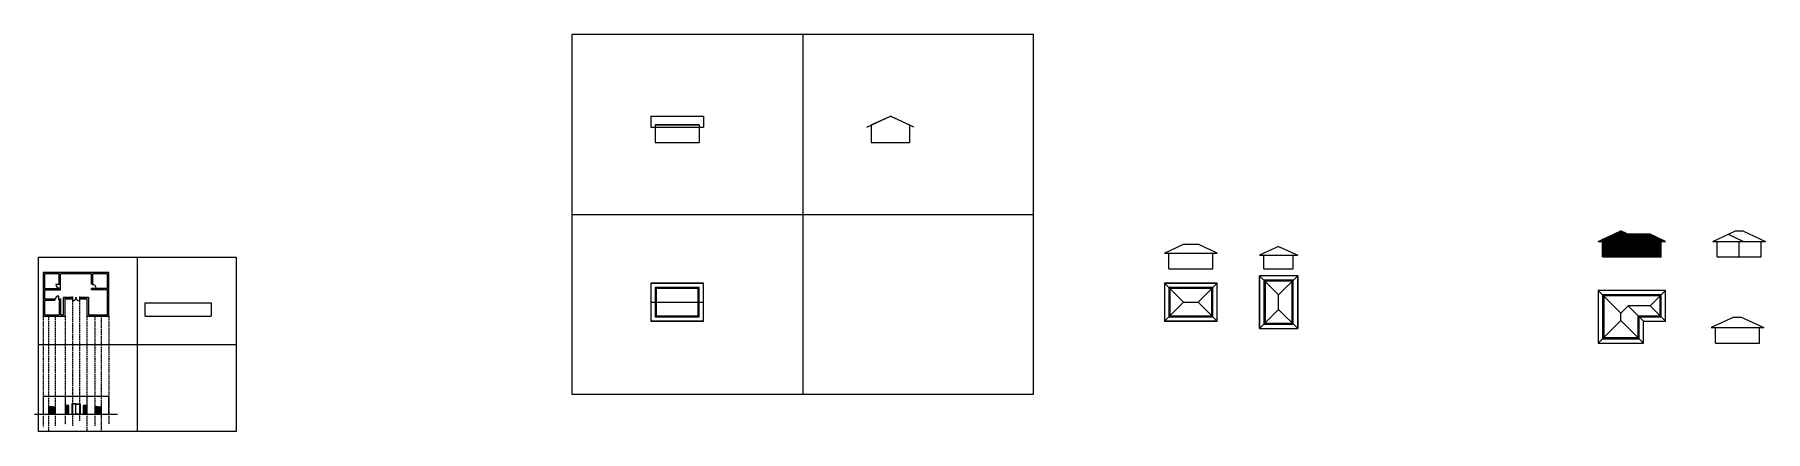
# Model space of a CAD drawing. Header units: inches. Extents: x 275 to 14455, y 132 to 3384.
import ezdxf

# ---------------------------------------------------------------- set-up
doc = ezdxf.new("R2010")
doc.units = ezdxf.units.IN
doc.header["$MEASUREMENT"] = 0
doc.linetypes.add('ACAD_ISO10W100', pattern=[18, 12, -3, 0, -3])
for name, color, linetype in [('cen', 11, 'ACAD_ISO10W100'), ('dw', 2, 'Continuous'), ('roof', 3, 'Continuous'), ('wall', 1, 'Continuous')]:
    doc.layers.add(name, color=color, linetype=linetype)

# ---------------------------------------------------------------- blocks, each defined once
blk = doc.blocks.new('pd1')
at = {"layer": 'dw'}
for p, q in [((0, 0), (0, 4)), ((0, 2), (0, -2)), ((0, 2), (3, 2)), ((0, 0), (0, -4)), ((3, 2), (3, -2)), ((3, 0), (3, -30)), ((33, 2), (33, -2)), ((33, 2), (36, 2)), ((36, 0), (36, 4)), ((36, 2), (36, -2)), ((36, 0), (36, -4)), ((0, -2), (3, -2)), ((33, -2), (36, -2))]:
    blk.add_line(p, q, dxfattribs=at)
blk.add_arc((3, 0), 30, 270, 356.1774, dxfattribs=at)
blk = doc.blocks.new('pw3')
at = {"layer": 'dw'}
for p, q in [((0, 4), (0, 0)), ((0, 4), (54, 4)), ((0, 0), (54, 0)), ((3, 4), (3, 0)), ((3, 2), (51, 2)), ((27, 4), (27, 0)), ((51, 4), (51, 0)), ((54, 4), (54, 0))]:
    blk.add_line(p, q, dxfattribs=at)
blk = doc.blocks.new('fw3')
at = {"layer": 'dw'}
for p, q in [((27, 57), (3, 57)), ((3, 57), (3, 3)), ((3, 3), (27, 3)), ((14.5, 44.3), (7, 44.3)), ((14.5, 43.3), (7, 43.3)), ((14.5, 35.1), (7, 35.1)), ((14.5, 34.1), (7, 34.1)), ((14.5, 25.9), (7, 25.9)), ((14.5, 24.9), (7, 24.9)), ((14.5, 16.7), (7, 16.7)), ((14.5, 15.7), (7, 15.7)), ((14.5, 53), (14.5, 44.3)), ((14.5, 43.3), (14.5, 35.1)), ((14.5, 34.1), (14.5, 25.9)), ((14.5, 24.9), (14.5, 16.7)), ((14.5, 15.7), (14.5, 7)), ((15.5, 53), (15.5, 44.3)), ((23, 44.3), (15.5, 44.3)), ((15.5, 43.3), (15.5, 35.1)), ((23, 43.3), (15.5, 43.3)), ((23, 35.1), (15.5, 35.1)), ((15.5, 34.1), (15.5, 25.9)), ((23, 34.1), (15.5, 34.1)), ((23, 25.9), (15.5, 25.9)), ((15.5, 24.9), (15.5, 16.7)), ((23, 24.9), (15.5, 24.9)), ((23, 16.7), (15.5, 16.7)), ((15.5, 15.7), (15.5, 7)), ((23, 15.7), (15.5, 15.7)), ((27, 57), (51, 57)), ((51, 3), (27, 3)), ((31, 44.3), (38.5, 44.3)), ((31, 43.3), (38.5, 43.3)), ((31, 35.1), (38.5, 35.1)), ((31, 34.1), (38.5, 34.1)), ((31, 25.9), (38.5, 25.9)), ((31, 24.9), (38.5, 24.9)), ((31, 16.7), (38.5, 16.7)), ((31, 15.7), (38.5, 15.7)), ((38.5, 53), (38.5, 44.3)), ((38.5, 43.3), (38.5, 35.1)), ((38.5, 34.1), (38.5, 25.9)), ((38.5, 24.9), (38.5, 16.7)), ((38.5, 15.7), (38.5, 7)), ((39.5, 53), (39.5, 44.3)), ((39.5, 44.3), (47, 44.3)), ((39.5, 43.3), (39.5, 35.1)), ((39.5, 43.3), (47, 43.3)), ((39.5, 35.1), (47, 35.1)), ((39.5, 34.1), (39.5, 25.9)), ((39.5, 34.1), (47, 34.1)), ((39.5, 25.9), (47, 25.9)), ((39.5, 24.9), (39.5, 16.7)), ((39.5, 24.9), (47, 24.9)), ((39.5, 16.7), (47, 16.7)), ((39.5, 15.7), (39.5, 7)), ((39.5, 15.7), (47, 15.7)), ((51, 57), (51, 3))]:
    blk.add_line(p, q, dxfattribs=at)
for points in [[(30, 60), (0, 60), (0, 0), (30, 0)], [(14.5, 53), (7, 53), (7, 44.3)], [(7, 43.3), (7, 35.1)], [(7, 34.1), (7, 25.9)], [(7, 24.9), (7, 16.7)], [(7, 15.7), (7, 7), (14.5, 7)], [(23, 44.3), (23, 53), (15.5, 53)], [(15.5, 7), (23, 7), (23, 15.7)], [(23, 35.1), (23, 43.3)], [(23, 25.9), (23, 34.1)], [(23, 16.7), (23, 24.9)], [(24, 60), (54, 60), (54, 0), (24, 0)], [(31, 44.3), (31, 53), (38.5, 53)], [(31, 35.1), (31, 43.3)], [(31, 25.9), (31, 34.1)], [(31, 16.7), (31, 24.9)], [(38.5, 7), (31, 7), (31, 15.7)], [(39.5, 53), (47, 53), (47, 44.3)], [(47, 15.7), (47, 7), (39.5, 7)], [(47, 43.3), (47, 35.1)], [(47, 34.1), (47, 25.9)], [(47, 24.9), (47, 16.7)]]:
    blk.add_lwpolyline(points, dxfattribs=at)
blk = doc.blocks.new('fd2')
at = {"layer": 'dw'}
for p, q in [((33, 84), (-3, 84)), ((-3, 84), (-3, 0)), ((-3, 0), (33, 0)), ((30, 81), (0, 81)), ((0, 81), (0, 0)), ((27, 84), (63, 84)), ((63, 0), (27, 0)), ((30, 0), (30, 81)), ((30, 0), (30, 81)), ((30, 81), (60, 81)), ((60, 81), (60, 0)), ((63, 84), (63, 0))]:
    blk.add_line(p, q, dxfattribs=at)
blk = doc.blocks.new('fw2')
at = {"layer": 'dw'}
for p, q in [((7, 53.9), (14.5, 53.9)), ((7, 52.9), (14.5, 52.9)), ((7, 42.3), (14.5, 42.3)), ((7, 41.3), (14.5, 41.3)), ((7, 30.7), (14.5, 30.7)), ((7, 29.7), (14.5, 29.7)), ((7, 19.1), (14.5, 19.1)), ((7, 18.1), (14.5, 18.1)), ((14.5, 65), (14.5, 53.9)), ((14.5, 52.9), (14.5, 42.3)), ((14.5, 41.3), (14.5, 30.7)), ((14.5, 29.7), (14.5, 19.1)), ((14.5, 18.1), (14.5, 7)), ((15.5, 65), (15.5, 53.9)), ((15.5, 53.9), (23, 53.9)), ((15.5, 52.9), (23, 52.9)), ((15.5, 52.9), (15.5, 42.3)), ((15.5, 42.3), (23, 42.3)), ((15.5, 41.3), (15.5, 30.7)), ((15.5, 41.3), (23, 41.3)), ((15.5, 30.7), (23, 30.7)), ((15.5, 29.7), (15.5, 19.1)), ((15.5, 29.7), (23, 29.7)), ((15.5, 19.1), (23, 19.1)), ((15.5, 18.1), (15.5, 7)), ((15.5, 18.1), (23, 18.1))]:
    blk.add_line(p, q, dxfattribs=at)
for points in [[(0, 0), (30, 0), (30, 72), (0, 72)], [(3, 3), (27, 3), (27, 69), (3, 69)]]:
    blk.add_lwpolyline(points, close=True, dxfattribs=at)
for points in [[(14.5, 65), (7, 65), (7, 53.9)], [(7, 52.9), (7, 42.3)], [(7, 41.3), (7, 30.7)], [(7, 29.7), (7, 19.1)], [(7, 18.1), (7, 7), (14.5, 7)], [(23, 53.9), (23, 65), (15.5, 65)], [(15.5, 7), (23, 7), (23, 18.1)], [(23, 42.3), (23, 52.9)], [(23, 30.7), (23, 41.3)], [(23, 19.1), (23, 29.7)]]:
    blk.add_lwpolyline(points, dxfattribs=at)

msp = doc.modelspace()

# ---------------------------------------------------------------- hatches: boundary and pattern name
at = {"layer": 'roof'}
h = msp.add_hatch(dxfattribs=at)
h.set_pattern_fill('ANSI31', color=256, scale=40)
h.paths.add_polyline_path([(13271, 1776), (13085, 1689), (13457, 1689)])
h = msp.add_hatch(dxfattribs=at)
h.set_pattern_fill('ANSI38', color=256, scale=40)
h.paths.add_polyline_path([(13511, 1748), (13331, 1748), (13457, 1689), (13637, 1689)])
at = {"layer": 'wall'}
h = msp.add_hatch(dxfattribs=at)
h.set_pattern_fill('AR-B816', color=256)
h.paths.add_polyline_path([(13421, 1689), (13121, 1689), (13121, 1562), (13421, 1562)])
h.paths.add_polyline_path([(13601, 1689), (13421, 1689), (13421, 1562), (13601, 1562)])

# ---------------------------------------------------------------- linework, layer by layer
for p, q in [((6568, 3384), (6568, 436)), ((4677, 1910), (8459, 1910)), ((1115, 1559), (1115, 132)), ((306, 845), (1925, 845))]:
    msp.add_line(p, q)
for points in [[(4677, 436), (8459, 436), (8459, 3384), (4677, 3384)], [(306, 1559), (1925, 1559), (1925, 132), (306, 132)]]:
    msp.add_lwpolyline(points, close=True)
at = {"layer": 'cen'}
for p, q in [((584, 1219), (584, 177)), ((644, 1219), (644, 218)), ((344, 1075), (344, 167)), ((389, 1075), (389, 132)), ((443, 1075), (443, 172)), ((524, 1075), (524, 188)), ((704, 1075), (704, 132)), ((767, 1075), (767, 174)), ((821, 1079), (821, 132)), ((884, 1075), (884, 194))]:
    msp.add_line(p, q, dxfattribs=at)
at = {"layer": 'dw'}
for p, q in [((748, 1339), (743, 1339)), ((748, 1303), (743, 1303)), ((746, 1339), (750, 1339)), ((746, 1336), (746, 1339)), ((746, 1336), (750, 1336)), ((746, 1306), (750, 1306)), ((746, 1303), (746, 1306)), ((746, 1303), (750, 1303)), ((748, 1339), (752, 1339)), ((748, 1306), (778, 1306)), ((748, 1303), (752, 1303)), ((750, 1336), (750, 1339)), ((750, 1303), (750, 1306)), ((524, 1219), (524, 1231)), ((524, 1227), (572, 1227)), ((524, 1223), (524, 1227)), ((524, 1223), (572, 1223)), ((527, 1223), (527, 1227)), ((527, 1225), (569, 1225)), ((569, 1223), (569, 1227)), ((572, 1219), (572, 1231)), ((572, 1223), (572, 1227)), ((572, 1223), (572, 1219)), ((581, 1235), (581, 1231)), ((581, 1235), (584, 1235)), ((581, 1231), (584, 1231)), ((584, 1235), (584, 1201)), ((644, 1235), (644, 1201)), ((644, 1235), (647, 1235)), ((644, 1231), (647, 1231)), ((647, 1235), (647, 1231)), ((656, 1219), (656, 1231)), ((656, 1227), (704, 1227)), ((656, 1223), (656, 1227)), ((656, 1223), (704, 1223)), ((656, 1223), (656, 1219)), ((659, 1223), (659, 1227)), ((659, 1225), (701, 1225)), ((701, 1223), (701, 1227)), ((704, 1219), (704, 1231)), ((704, 1223), (704, 1227)), ((389, 1081), (389, 1087)), ((389, 1087), (389, 1075)), ((443, 1081), (443, 1087)), ((443, 1087), (443, 1075)), ((767, 1081), (767, 1087)), ((767, 1087), (767, 1075)), ((821, 1081), (821, 1087)), ((821, 1087), (821, 1075))]:
    msp.add_line(p, q, dxfattribs=at)
for centre, start, end in [((748, 1306), 0, 86.1774), ((584, 1231), 270, 0), ((644, 1231), 180, 270)]:
    msp.add_arc(centre, 30, start, end, dxfattribs=at)
at = {"layer": 'roof'}
for p, q in [((5323, 2715), (5755, 2715)), ((5323, 2715), (5323, 2626)), ((5755, 2715), (5755, 2626)), ((7094, 2626), (7286, 2715)), ((7478, 2626), (7286, 2715)), ((5323, 2626), (5755, 2626)), ((5359, 2643), (5719, 2643)), ((13085, 1689), (13271, 1776)), ((13457, 1689), (13271, 1776)), ((13511, 1748), (13331, 1748)), ((13637, 1689), (13511, 1748)), ((14023, 1689), (14209, 1776)), ((14149, 1748), (14275, 1689)), ((14209, 1776), (14269, 1776)), ((14269, 1776), (14455, 1689)), ((9532, 1592), (9688, 1665)), ((9532, 1592), (9964, 1592)), ((9688, 1665), (9808, 1665)), ((9964, 1592), (9808, 1665)), ((10467, 1648), (10311, 1576)), ((10311, 1576), (10623, 1576)), ((10467, 1648), (10623, 1576)), ((13085, 1689), (13637, 1689)), ((14023, 1689), (14275, 1689)), ((14275, 1689), (14455, 1689)), ((5323, 1347), (5755, 1347)), ((9532, 1347), (9964, 1347)), ((9532, 1347), (9688, 1191)), ((9964, 1347), (9808, 1191)), ((10311, 975), (10311, 1407)), ((10311, 1407), (10467, 1251)), ((10623, 1407), (10467, 1251)), ((10623, 1407), (10623, 975)), ((13085, 1287), (13271, 1101)), ((13637, 1287), (13511, 1161)), ((5323, 1191), (5755, 1191)), ((9532, 1035), (9688, 1191)), ((9688, 1191), (9808, 1191)), ((9964, 1035), (9808, 1191)), ((10467, 1131), (10467, 1251)), ((13271, 1101), (13331, 1161)), ((13457, 1035), (13331, 1161)), ((13511, 1161), (13331, 1161)), ((13637, 1035), (13511, 1161)), ((5755, 1035), (5323, 1035)), ((9964, 1035), (9532, 1035)), ((10311, 975), (10467, 1131)), ((10623, 975), (10467, 1131)), ((13085, 855), (13271, 1041)), ((13271, 1041), (13271, 1101)), ((13457, 855), (13271, 1041)), ((14197, 1069), (14011, 982)), ((14197, 1069), (14257, 1069)), ((14257, 1069), (14443, 982)), ((14011, 982), (14443, 982))]:
    msp.add_line(p, q, dxfattribs=at)
for points in [[(5323, 1035), (5755, 1035), (5755, 1347), (5323, 1347)], [(9532, 1035), (9964, 1035), (9964, 1347), (9532, 1347)], [(10623, 975), (10623, 1407), (10311, 1407), (10311, 975)], [(13085, 855), (13457, 855), (13457, 1035), (13637, 1035), (13637, 1287), (13085, 1287)]]:
    msp.add_lwpolyline(points, close=True, dxfattribs=at)
at = {"layer": 'roof', "color": 1}
for points in [[(5359, 1071), (5719, 1071), (5719, 1311), (5359, 1311)], [(5368, 1080), (5710, 1080), (5710, 1302), (5368, 1302)], [(9568, 1071), (9928, 1071), (9928, 1311), (9568, 1311)], [(9577, 1080), (9919, 1080), (9919, 1302), (9577, 1302)], [(10587, 1011), (10587, 1371), (10347, 1371), (10347, 1011)], [(10578, 1020), (10578, 1362), (10356, 1362), (10356, 1020)]]:
    msp.add_lwpolyline(points, close=True, dxfattribs=at)
at = {"layer": 'wall'}
for p, q in [((5323, 2715), (5323, 2626)), ((5755, 2715), (5755, 2626)), ((7130, 2643), (7286, 2715)), ((7286, 2715), (7442, 2643)), ((5359, 2643), (5359, 2499)), ((5719, 2643), (5359, 2643)), ((5719, 2643), (5719, 2499)), ((7130, 2643), (7130, 2499)), ((7442, 2643), (7442, 2499)), ((5359, 2499), (5719, 2499)), ((7130, 2499), (7442, 2499)), ((9568, 1465), (9568, 1592)), ((9928, 1465), (9928, 1592)), ((10347, 1465), (10347, 1576)), ((10587, 1465), (10587, 1576)), ((13121, 1562), (13121, 1689)), ((13121, 1562), (13601, 1562)), ((13421, 1562), (13421, 1689)), ((13601, 1562), (13601, 1689)), ((14059, 1562), (14059, 1689)), ((14059, 1562), (14419, 1562)), ((14239, 1562), (14239, 1689)), ((14419, 1562), (14419, 1689)), ((344, 1435), (344, 1075)), ((884, 1435), (344, 1435)), ((356, 1423), (356, 1303)), ((476, 1423), (356, 1423)), ((476, 1339), (476, 1423)), ((488, 1291), (488, 1423)), ((740, 1423), (488, 1423)), ((740, 1339), (740, 1423)), ((872, 1423), (752, 1423)), ((752, 1339), (752, 1423)), ((872, 1303), (872, 1423)), ((884, 1075), (884, 1435)), ((9568, 1465), (9928, 1465)), ((10347, 1465), (10587, 1465)), ((356, 1303), (476, 1303)), ((356, 1291), (488, 1291)), ((356, 1291), (356, 1219)), ((485, 1339), (488, 1339)), ((485, 1303), (488, 1303)), ((743, 1339), (740, 1339)), ((740, 1291), (740, 1303)), ((743, 1303), (740, 1303)), ((872, 1291), (740, 1291)), ((752, 1303), (752, 1306)), ((872, 1303), (752, 1303)), ((872, 1087), (872, 1291)), ((356, 1219), (440, 1219)), ((356, 1207), (440, 1207)), ((356, 1207), (356, 1087)), ((440, 1216), (440, 1219)), ((476, 1216), (476, 1219)), ((476, 1219), (488, 1219)), ((476, 1207), (476, 1087)), ((476, 1207), (476, 1207)), ((488, 1219), (488, 1087)), ((512, 1231), (584, 1231)), ((512, 1087), (512, 1231)), ((524, 1075), (524, 1219)), ((524, 1219), (584, 1219)), ((644, 1231), (716, 1231)), ((644, 1219), (704, 1219)), ((704, 1219), (704, 1075)), ((716, 1231), (716, 1087)), ((1181, 1075), (1181, 1186)), ((1181, 1186), (1721, 1186)), ((1721, 1186), (1721, 1075)), ((344, 1075), (524, 1075)), ((356, 1087), (476, 1087)), ((488, 1087), (512, 1087)), ((704, 1075), (884, 1075)), ((716, 1087), (872, 1087)), ((1181, 1075), (1721, 1075)), ((14047, 855), (14047, 982)), ((14047, 855), (14407, 855)), ((14407, 855), (14407, 982)), ((884, 417), (344, 417)), ((344, 417), (344, 273)), ((524, 417), (524, 273)), ((704, 417), (704, 273)), ((884, 273), (884, 417)), ((275, 273), (955, 273))]:
    msp.add_line(p, q, dxfattribs=at)
for points in [[(13121, 891), (13421, 891), (13421, 1071), (13601, 1071), (13601, 1251), (13121, 1251)], [(13130, 900), (13412, 900), (13412, 1080), (13592, 1080), (13592, 1242), (13130, 1242)]]:
    msp.add_lwpolyline(points, close=True, dxfattribs=at)

# ---------------------------------------------------------------- block references
at = {"layer": 'dw'}
for p in [(389, 1079), (767, 1079)]:
    msp.add_blockref('pw3', p, dxfattribs=at)
at = {"layer": 'wall'}
for p, rotation in [((480, 1339), 270), ((476, 1211), 180)]:
    msp.add_blockref('pd1', p, dxfattribs=dict(at, rotation=rotation))
for name, p in [('fw3', (389, 273)), ('fw2', (524, 273)), ('fd2', (584, 273)), ('fw2', (674, 273)), ('fw3', (767, 273))]:
    msp.add_blockref(name, p, dxfattribs=at)

doc.saveas('drawing.dxf')
